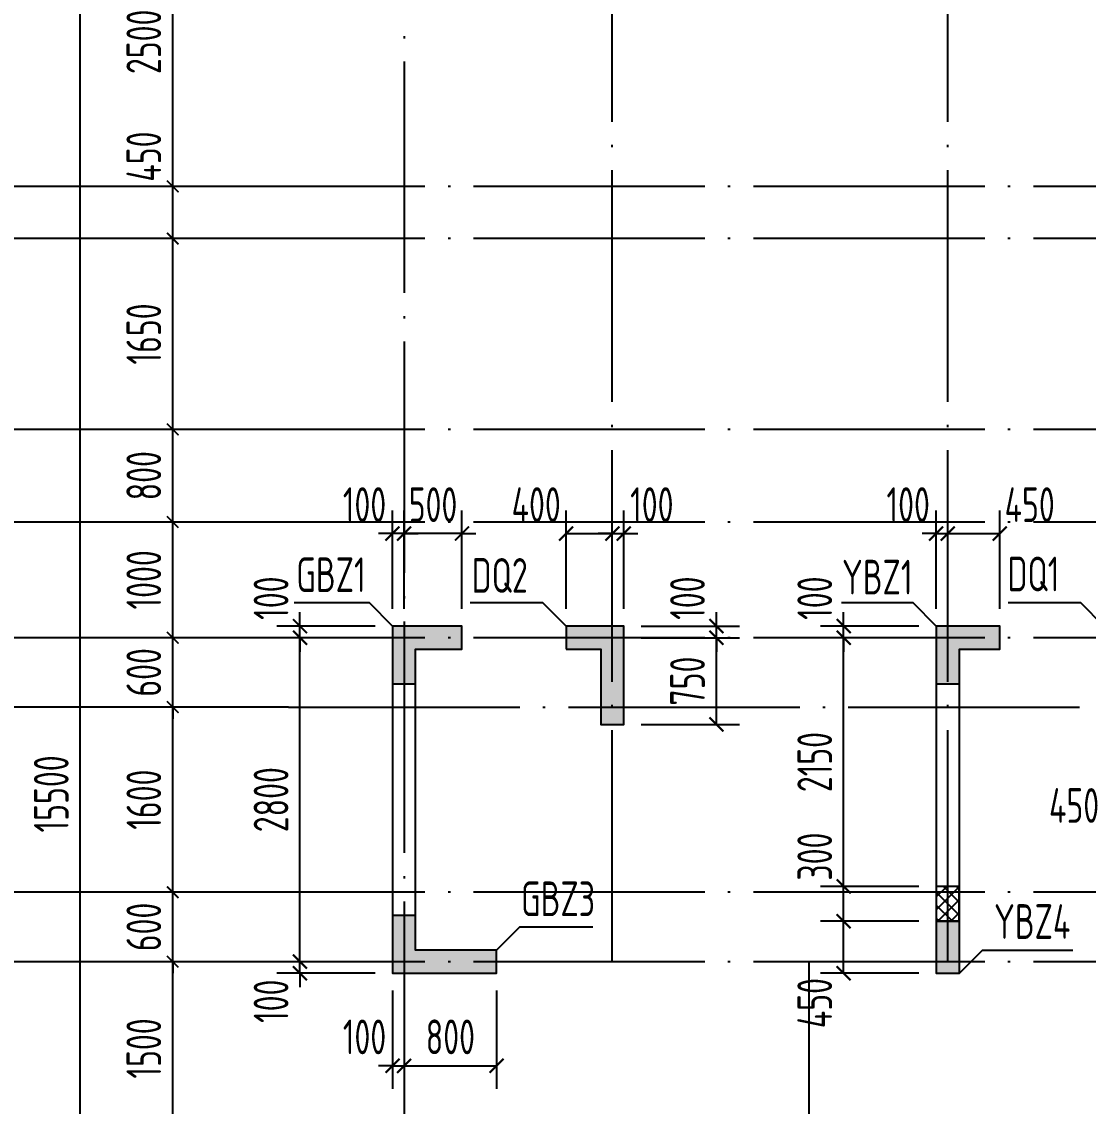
# Model space of a CAD drawing. Extents: x -655480 to 203344, y -294099 to 287156.
# Drawn here: x -307378 to -298157, y 134623 to 143997 of the extents above; entities that cross this region are included whole.
import ezdxf
from ezdxf.enums import TextEntityAlignment as Align

# ---------------------------------------------------------------- set-up
doc = ezdxf.new("R2010")
doc.units = 0
doc.header["$LTSCALE"] = 1000
doc.linetypes.add('DOTE', pattern=[2.42, 2, -0.2, 0.02, -0.2])
doc.layers.get('0').update_dxf_attribs({"linetype": 'CONTINUOUS'})
doc.layers.get('DEFPOINTS').update_dxf_attribs({"linetype": 'CONTINUOUS'})
for name, color, linetype in [('0z-约束构件', 1, 'CONTINUOUS'), ('A-AXIS', 1, 'CONTINUOUS'), ('A-DOTE', 10, 'DOTE'), ('S-Q墙实线', 6, 'CONTINUOUS'), ('S-Q墙标注', 3, 'CONTINUOUS'), ('S-X详图填充', 252, 'CONTINUOUS'), ('S-X详图实线', 4, 'CONTINUOUS'), ('S-Y一般标注', 3, 'CONTINUOUS'), ('S-Z柱编号', 6, 'CONTINUOUS')]:
    doc.layers.add(name, color=color, linetype=linetype)
doc.layers.add('配箍校核', color=34, linetype='CONTINUOUS', plot=False)
doc.styles.add('TSSD_DIMENSION', font='Tssdeng.shx', dxfattribs={"width": 0.7, "bigfont": 'tssdchn.shx'})
doc.styles.add('TSSD_REIN', font='tssdeng.shx', dxfattribs={"width": 0.7, "height": 300, "bigfont": 'tssdchn.shx'})
doc.styles.add('结构文字', font='zstxt.shx', dxfattribs={"width": 0.7, "bigfont": 'zshz.shx'})
doc.dimstyles.new('STRUCK', dxfattribs={"dimtxt": 400, "dimasz": 121, "dimexe": 200, "dimexo": 150, "dimgap": 115, "dimtad": 1, "dimdec": 0, "dimdsep": 46, "dimtxsty": '结构文字', "dimblk": 'ARCHTICK', "dimcen": 400, "dimclrd": 3, "dimclre": 3, "dimclrt": 7, "dimadec": 0, "dimazin": 0, "dimtfac": 1, "dimtdec": 0, "dimtix": 1, "dimtmove": 2, "dimatfit": 3, "dimldrblk": '_DIMX', "dimfxl": 1, "dimtolj": 1, "dimtzin": 0, "dimarcsym": 0})
doc.dimstyles.new('TSSD_100_100', dxfattribs={"dimtxt": 300, "dimasz": 100, "dimexe": 100, "dimexo": 250, "dimgap": 100, "dimtad": 1, "dimdec": 0, "dimzin": 0, "dimdsep": 46, "dimtxsty": 'TSSD_DIMENSION', "dimblk": 'ARCHTICK', "dimcen": 0, "dimdle": 100, "dimclrt": 7, "dimadec": 0, "dimazin": 0, "dimtfac": 1, "dimtdec": 0, "dimtix": 1, "dimtmove": 2, "dimatfit": 3, "dimldrblk": 'ARCHTICK', "dimfxl": 1, "dimtolj": 1, "dimtzin": 0, "dimarcsym": 0})

# ---------------------------------------------------------------- blocks, each defined once
blk = doc.blocks.new('_ArchTick')
at = {"color": 0, "linetype": 'ByBlock', "const_width": 0.15}
blk.add_lwpolyline([(-0.5, -0.5), (0.5, 0.5)], dxfattribs=at)
blk = doc.blocks.new('*D100')
at = {"layer": 'DEFPOINTS', "color": 0, "transparency": 16777216}
for p in [(2600, 10900), (3600, 10900), (3600, 9400)]:
    blk.add_point(p, dxfattribs=at)
at = {"layer": 'S-Y一般标注', "color": 0, "lineweight": -2, "transparency": 16777216}
for p, q in [((2600, 9300), (2600, 11000)), ((3350, 10900), (2500, 10900)), ((3350, 9400), (2500, 9400))]:
    blk.add_line(p, q, dxfattribs=at)
at = {"layer": 'S-Y一般标注', "color": 0, "lineweight": -2, "transparency": 16777216, "xscale": 100, "yscale": 100, "zscale": 100}
for p, rotation in [((2600, 10900), 90), ((2600, 9400), 270)]:
    blk.add_blockref('_ArchTick', p, dxfattribs=dict(at, rotation=rotation))
at = {"layer": 'S-Y一般标注', "color": 7, "transparency": 16777216, "insert": (2350, 10150), "char_height": 300, "attachment_point": 5, "rotation": 90, "style": 'TSSD_DIMENSION'}
blk.add_mtext('\\A1;1500', dxfattribs=at)
blk = doc.blocks.new('*D101')
at = {"layer": 'DEFPOINTS', "color": 0, "transparency": 16777216}
for p in [(2600, 11500), (3600, 11500), (3600, 10900)]:
    blk.add_point(p, dxfattribs=at)
at = {"layer": 'S-Y一般标注', "color": 0, "lineweight": -2, "transparency": 16777216}
for p, q in [((2600, 11500), (2600, 11600)), ((3350, 11500), (2500, 11500)), ((2600, 10900), (2600, 11500)), ((3350, 10900), (2500, 10900)), ((2600, 10900), (2600, 10800))]:
    blk.add_line(p, q, dxfattribs=at)
at = {"layer": 'S-Y一般标注', "color": 0, "lineweight": -2, "transparency": 16777216, "xscale": 100, "yscale": 100, "zscale": 100}
for p, rotation in [((2600, 11500), 270), ((2600, 10900), 90)]:
    blk.add_blockref('_ArchTick', p, dxfattribs=dict(at, rotation=rotation))
at = {"layer": 'S-Y一般标注', "color": 7, "transparency": 16777216, "insert": (2350, 11200), "char_height": 300, "attachment_point": 5, "rotation": 90, "style": 'TSSD_DIMENSION'}
blk.add_mtext('\\A1;600', dxfattribs=at)
blk = doc.blocks.new('*D102')
at = {"layer": 'DEFPOINTS', "color": 0, "transparency": 16777216}
for p in [(2600, 13100.3), (3600, 13100.3), (3600, 11500)]:
    blk.add_point(p, dxfattribs=at)
at = {"layer": 'S-Y一般标注', "color": 0, "lineweight": -2, "transparency": 16777216}
for p, q in [((2600, 11400), (2600, 13200.3)), ((3350, 13100.3), (2500, 13100.3)), ((3350, 11500), (2500, 11500))]:
    blk.add_line(p, q, dxfattribs=at)
at = {"layer": 'S-Y一般标注', "color": 0, "lineweight": -2, "transparency": 16777216, "xscale": 100, "yscale": 100, "zscale": 100}
for p, rotation in [((2600, 13100.3), 90), ((2600, 11500), 270)]:
    blk.add_blockref('_ArchTick', p, dxfattribs=dict(at, rotation=rotation))
at = {"layer": 'S-Y一般标注', "color": 7, "transparency": 16777216, "insert": (2350, 12300.2), "char_height": 300, "attachment_point": 5, "rotation": 90, "style": 'TSSD_DIMENSION'}
blk.add_mtext('\\A1;1600', dxfattribs=at)
blk = doc.blocks.new('*D103')
at = {"layer": 'DEFPOINTS', "color": 0, "transparency": 16777216}
for p in [(2600, 13700), (3600, 13700), (3600, 13100.3)]:
    blk.add_point(p, dxfattribs=at)
at = {"layer": 'S-Y一般标注', "color": 0, "lineweight": -2, "transparency": 16777216}
for p, q in [((2600, 13700), (2600, 13800)), ((3350, 13700), (2500, 13700)), ((2600, 13100.3), (2600, 13700)), ((3350, 13100.3), (2500, 13100.3)), ((2600, 13100.3), (2600, 13000.3))]:
    blk.add_line(p, q, dxfattribs=at)
at = {"layer": 'S-Y一般标注', "color": 0, "lineweight": -2, "transparency": 16777216, "xscale": 100, "yscale": 100, "zscale": 100}
for p, rotation in [((2600, 13700), 270), ((2600, 13100.3), 90)]:
    blk.add_blockref('_ArchTick', p, dxfattribs=dict(at, rotation=rotation))
at = {"layer": 'S-Y一般标注', "color": 7, "transparency": 16777216, "insert": (2350, 13400.2), "char_height": 300, "attachment_point": 5, "rotation": 90, "style": 'TSSD_DIMENSION'}
blk.add_mtext('\\A1;600', dxfattribs=at)
blk = doc.blocks.new('*D104')
at = {"layer": 'DEFPOINTS', "color": 0, "transparency": 16777216}
for p in [(2600, 14700), (3600, 14700), (3600, 13700)]:
    blk.add_point(p, dxfattribs=at)
at = {"layer": 'S-Y一般标注', "color": 0, "lineweight": -2, "transparency": 16777216}
for p, q in [((2600, 13600), (2600, 14800)), ((3350, 14700), (2500, 14700)), ((3350, 13700), (2500, 13700))]:
    blk.add_line(p, q, dxfattribs=at)
at = {"layer": 'S-Y一般标注', "color": 0, "lineweight": -2, "transparency": 16777216, "xscale": 100, "yscale": 100, "zscale": 100}
for p, rotation in [((2600, 14700), 90), ((2600, 13700), 270)]:
    blk.add_blockref('_ArchTick', p, dxfattribs=dict(at, rotation=rotation))
at = {"layer": 'S-Y一般标注', "color": 7, "transparency": 16777216, "insert": (2350, 14200), "char_height": 300, "attachment_point": 5, "rotation": 90, "style": 'TSSD_DIMENSION'}
blk.add_mtext('\\A1;1000', dxfattribs=at)
blk = doc.blocks.new('*D105')
at = {"layer": 'DEFPOINTS', "color": 0, "transparency": 16777216}
for p in [(1800, 20100), (3600, 20100), (3600, 4600)]:
    blk.add_point(p, dxfattribs=at)
at = {"layer": 'S-Y一般标注', "color": 0, "lineweight": -2, "transparency": 16777216}
for p, q in [((1800, 4500), (1800, 20200)), ((3350, 20100), (1700, 20100)), ((3350, 4600), (1700, 4600))]:
    blk.add_line(p, q, dxfattribs=at)
at = {"layer": 'S-Y一般标注', "color": 0, "lineweight": -2, "transparency": 16777216, "xscale": 100, "yscale": 100, "zscale": 100}
for p, rotation in [((1800, 20100), 90), ((1800, 4600), 270)]:
    blk.add_blockref('_ArchTick', p, dxfattribs=dict(at, rotation=rotation))
at = {"layer": 'S-Y一般标注', "color": 7, "transparency": 16777216, "insert": (1550, 12350), "char_height": 300, "attachment_point": 5, "rotation": 90, "style": 'TSSD_DIMENSION'}
blk.add_mtext('\\A1;15500', dxfattribs=at)
blk = doc.blocks.new('*D106')
at = {"layer": 'DEFPOINTS', "color": 0, "transparency": 16777216}
for p in [(2600, 15500), (3600, 15500), (3600, 14700)]:
    blk.add_point(p, dxfattribs=at)
at = {"layer": 'S-Y一般标注', "color": 0, "lineweight": -2, "transparency": 16777216}
for p, q in [((2600, 14600), (2600, 15600)), ((3350, 15500), (2500, 15500)), ((3350, 14700), (2500, 14700))]:
    blk.add_line(p, q, dxfattribs=at)
at = {"layer": 'S-Y一般标注', "color": 0, "lineweight": -2, "transparency": 16777216, "xscale": 100, "yscale": 100, "zscale": 100}
for p, rotation in [((2600, 15500), 90), ((2600, 14700), 270)]:
    blk.add_blockref('_ArchTick', p, dxfattribs=dict(at, rotation=rotation))
at = {"layer": 'S-Y一般标注', "color": 7, "transparency": 16777216, "insert": (2350, 15100), "char_height": 300, "attachment_point": 5, "rotation": 90, "style": 'TSSD_DIMENSION'}
blk.add_mtext('\\A1;800', dxfattribs=at)
blk = doc.blocks.new('*D107')
at = {"layer": 'DEFPOINTS', "color": 0, "transparency": 16777216}
for p in [(2600, 17600), (3600, 17600), (3600, 17150)]:
    blk.add_point(p, dxfattribs=at)
at = {"layer": 'S-Y一般标注', "color": 0, "lineweight": -2, "transparency": 16777216}
for p, q in [((2600, 17050), (2600, 17700)), ((3350, 17600), (2500, 17600)), ((3350, 17150), (2500, 17150))]:
    blk.add_line(p, q, dxfattribs=at)
at = {"layer": 'S-Y一般标注', "color": 0, "lineweight": -2, "transparency": 16777216, "xscale": 100, "yscale": 100, "zscale": 100}
for p, rotation in [((2600, 17600), 90), ((2600, 17150), 270)]:
    blk.add_blockref('_ArchTick', p, dxfattribs=dict(at, rotation=rotation))
at = {"layer": 'S-Y一般标注', "color": 7, "transparency": 16777216, "insert": (2350, 17858.1), "char_height": 300, "attachment_point": 5, "rotation": 90, "style": 'TSSD_DIMENSION'}
blk.add_mtext('\\A1;450', dxfattribs=at)
blk = doc.blocks.new('*D108')
at = {"layer": 'DEFPOINTS', "color": 0, "transparency": 16777216}
for p in [(2600, 20100), (3600, 20100), (3600, 17600)]:
    blk.add_point(p, dxfattribs=at)
at = {"layer": 'S-Y一般标注', "color": 0, "lineweight": -2, "transparency": 16777216}
for p, q in [((2600, 17500), (2600, 20200)), ((3350, 20100), (2500, 20100)), ((3350, 17600), (2500, 17600))]:
    blk.add_line(p, q, dxfattribs=at)
at = {"layer": 'S-Y一般标注', "color": 0, "lineweight": -2, "transparency": 16777216, "xscale": 100, "yscale": 100, "zscale": 100}
for p, rotation in [((2600, 20100), 90), ((2600, 17600), 270)]:
    blk.add_blockref('_ArchTick', p, dxfattribs=dict(at, rotation=rotation))
at = {"layer": 'S-Y一般标注', "color": 7, "transparency": 16777216, "insert": (2350, 18850), "char_height": 300, "attachment_point": 5, "rotation": 90, "style": 'TSSD_DIMENSION'}
blk.add_mtext('\\A1;2500', dxfattribs=at)
blk = doc.blocks.new('*D145')
at = {"layer": 'DEFPOINTS', "color": 0, "transparency": 16777216}
for p in [(2600, 17150), (3600, 17150), (3600, 15500)]:
    blk.add_point(p, dxfattribs=at)
at = {"layer": 'S-Y一般标注', "color": 0, "lineweight": -2, "transparency": 16777216}
for p, q in [((2600, 15400), (2600, 17250)), ((3350, 17150), (2500, 17150)), ((3350, 15500), (2500, 15500))]:
    blk.add_line(p, q, dxfattribs=at)
at = {"layer": 'S-Y一般标注', "color": 0, "lineweight": -2, "transparency": 16777216, "xscale": 100, "yscale": 100, "zscale": 100}
for p, rotation in [((2600, 17150), 90), ((2600, 15500), 270)]:
    blk.add_blockref('_ArchTick', p, dxfattribs=dict(at, rotation=rotation))
at = {"layer": 'S-Y一般标注', "color": 7, "transparency": 16777216, "insert": (2350, 16325), "char_height": 300, "attachment_point": 5, "rotation": 90, "style": 'TSSD_DIMENSION'}
blk.add_mtext('\\A1;1650', dxfattribs=at)
blk = doc.blocks.new('*D1882')
at = {"layer": 'DEFPOINTS', "color": 0, "transparency": 16777216}
for p in [(-304972.5, 135873.3), (-304172.5, 135873.3), (-304172.5, 135773.3)]:
    blk.add_point(p, dxfattribs=at)
at = {"layer": 'S-Q墙标注', "color": 3, "lineweight": -2, "transparency": 16777216}
for p, q in [((-304972.5, 135873.3), (-304972.5, 135994.3)), ((-304322.5, 135873.3), (-305172.5, 135873.3)), ((-304972.5, 135773.3), (-304972.5, 135873.3)), ((-304322.5, 135773.3), (-305172.5, 135773.3)), ((-304972.5, 135773.3), (-304972.5, 135652.3))]:
    blk.add_line(p, q, dxfattribs=at)
at = {"layer": 'S-Q墙标注', "color": 3, "lineweight": -2, "transparency": 16777216, "xscale": 121, "yscale": 121, "zscale": 121}
for p, rotation in [((-304972.5, 135873.3), 270), ((-304972.5, 135773.3), 90)]:
    blk.add_blockref('_ArchTick', p, dxfattribs=dict(at, rotation=rotation))
at = {"layer": 'S-Q墙标注', "color": 7, "transparency": 16777216, "insert": (-305222.5, 135531.4), "char_height": 300, "attachment_point": 5, "rotation": 90, "style": 'TSSD_REIN'}
blk.add_mtext('\\A1;100', dxfattribs=at)
blk = doc.blocks.new('_DIMX')
blk.add_line((-150, 0), (150, 0))
at = {"const_width": 50}
blk.add_lwpolyline([(-70, -70), (70, 70)], dxfattribs=at)
blk = doc.blocks.new('*D1883')
at = {"layer": 'DEFPOINTS', "color": 0, "transparency": 16777216}
for p in [(-304972.5, 138673.3), (-304172.5, 138673.3), (-304172.5, 135873.3)]:
    blk.add_point(p, dxfattribs=at)
at = {"layer": 'S-Q墙标注', "color": 3, "lineweight": -2, "transparency": 16777216}
for p, q in [((-304322.5, 138673.3), (-305172.5, 138673.3)), ((-304972.5, 135873.3), (-304972.5, 138673.3)), ((-304322.5, 135873.3), (-305172.5, 135873.3))]:
    blk.add_line(p, q, dxfattribs=at)
at = {"layer": 'S-Q墙标注', "color": 3, "lineweight": -2, "transparency": 16777216, "xscale": 121, "yscale": 121, "zscale": 121}
for p, rotation in [((-304972.5, 138673.3), 90), ((-304972.5, 135873.3), 270)]:
    blk.add_blockref('_ArchTick', p, dxfattribs=dict(at, rotation=rotation))
at = {"layer": 'S-Q墙标注', "color": 7, "transparency": 16777216, "insert": (-305222.5, 137273.3), "char_height": 300, "attachment_point": 5, "rotation": 90, "style": 'TSSD_REIN'}
blk.add_mtext('\\A1;2800', dxfattribs=at)
blk = doc.blocks.new('*D1884')
at = {"layer": 'DEFPOINTS', "color": 0, "transparency": 16777216}
for p in [(-304972.5, 138773.3), (-304172.5, 138773.3), (-304172.5, 138673.3)]:
    blk.add_point(p, dxfattribs=at)
at = {"layer": 'S-Q墙标注', "color": 3, "lineweight": -2, "transparency": 16777216}
for p, q in [((-304972.5, 138773.3), (-304972.5, 138894.3)), ((-304322.5, 138773.3), (-305172.5, 138773.3)), ((-304972.5, 138673.3), (-304972.5, 138773.3)), ((-304322.5, 138673.3), (-305172.5, 138673.3)), ((-304972.5, 138673.3), (-304972.5, 138552.3))]:
    blk.add_line(p, q, dxfattribs=at)
at = {"layer": 'S-Q墙标注', "color": 3, "lineweight": -2, "transparency": 16777216, "xscale": 121, "yscale": 121, "zscale": 121}
for p, rotation in [((-304972.5, 138773.3), 270), ((-304972.5, 138673.3), 90)]:
    blk.add_blockref('_ArchTick', p, dxfattribs=dict(at, rotation=rotation))
at = {"layer": 'S-Q墙标注', "color": 7, "transparency": 16777216, "insert": (-305222.5, 139015.2), "char_height": 300, "attachment_point": 5, "rotation": 90, "style": 'TSSD_REIN'}
blk.add_mtext('\\A1;100', dxfattribs=at)
blk = doc.blocks.new('*D1885')
at = {"layer": 'DEFPOINTS', "color": 0, "transparency": 16777216}
for p in [(-304172.5, 135773.3), (-304072.5, 135773.3), (-304072.5, 134973.3)]:
    blk.add_point(p, dxfattribs=at)
at = {"layer": 'S-Q墙标注', "color": 3, "lineweight": -2, "transparency": 16777216}
for p, q in [((-304172.5, 135623.3), (-304172.5, 134773.3)), ((-304072.5, 135623.3), (-304072.5, 134773.3)), ((-304172.5, 134973.3), (-304293.5, 134973.3)), ((-304172.5, 134973.3), (-304072.5, 134973.3)), ((-304072.5, 134973.3), (-303951.5, 134973.3))]:
    blk.add_line(p, q, dxfattribs=at)
at = {"layer": 'S-Q墙标注', "color": 3, "lineweight": -2, "transparency": 16777216, "xscale": 121, "yscale": 121, "zscale": 121}
blk.add_blockref('_ArchTick', (-304172.5, 134973.3), dxfattribs=at)
at = {"layer": 'S-Q墙标注', "color": 3, "lineweight": -2, "transparency": 16777216, "xscale": 121, "yscale": 121, "zscale": 121, "rotation": 180}
blk.add_blockref('_ArchTick', (-304072.5, 134973.3), dxfattribs=at)
at = {"layer": 'S-Q墙标注', "color": 7, "transparency": 16777216, "insert": (-304414.4, 135223.3), "char_height": 300, "attachment_point": 5, "style": 'TSSD_REIN'}
blk.add_mtext('\\A1;100', dxfattribs=at)
blk = doc.blocks.new('*D1886')
at = {"layer": 'DEFPOINTS', "color": 0, "transparency": 16777216}
for p in [(-304072.5, 135773.3), (-303272.5, 135773.3), (-303272.5, 134973.3)]:
    blk.add_point(p, dxfattribs=at)
at = {"layer": 'S-Q墙标注', "color": 3, "lineweight": -2, "transparency": 16777216}
for p, q in [((-304072.5, 135623.3), (-304072.5, 134773.3)), ((-303272.5, 135623.3), (-303272.5, 134773.3)), ((-304072.5, 134973.3), (-303272.5, 134973.3))]:
    blk.add_line(p, q, dxfattribs=at)
at = {"layer": 'S-Q墙标注', "color": 3, "lineweight": -2, "transparency": 16777216, "xscale": 121, "yscale": 121, "zscale": 121, "rotation": 180}
blk.add_blockref('_ArchTick', (-304072.5, 134973.3), dxfattribs=at)
at = {"layer": 'S-Q墙标注', "color": 3, "lineweight": -2, "transparency": 16777216, "xscale": 121, "yscale": 121, "zscale": 121}
blk.add_blockref('_ArchTick', (-303272.5, 134973.3), dxfattribs=at)
at = {"layer": 'S-Q墙标注', "color": 7, "transparency": 16777216, "insert": (-303672.5, 135223.3), "char_height": 300, "attachment_point": 5, "style": 'TSSD_REIN'}
blk.add_mtext('\\A1;800', dxfattribs=at)
blk = doc.blocks.new('*D1889')
at = {"layer": 'DEFPOINTS', "color": 0, "transparency": 16777216}
for p in [(-304072.5, 139573.3), (-304072.5, 138773.3), (-303572.5, 138773.3)]:
    blk.add_point(p, dxfattribs=at)
at = {"layer": 'S-Q墙标注', "color": 3, "lineweight": -2, "transparency": 16777216}
for p, q in [((-304072.5, 138923.3), (-304072.5, 139773.3)), ((-303572.5, 138923.3), (-303572.5, 139773.3)), ((-304072.5, 139573.3), (-304193.5, 139573.3)), ((-303572.5, 139573.3), (-304072.5, 139573.3)), ((-303572.5, 139573.3), (-303451.5, 139573.3))]:
    blk.add_line(p, q, dxfattribs=at)
at = {"layer": 'S-Q墙标注', "color": 3, "lineweight": -2, "transparency": 16777216, "xscale": 121, "yscale": 121, "zscale": 121}
blk.add_blockref('_ArchTick', (-304072.5, 139573.3), dxfattribs=at)
at = {"layer": 'S-Q墙标注', "color": 3, "lineweight": -2, "transparency": 16777216, "xscale": 121, "yscale": 121, "zscale": 121, "rotation": 180}
blk.add_blockref('_ArchTick', (-303572.5, 139573.3), dxfattribs=at)
at = {"layer": 'S-Q墙标注', "color": 7, "transparency": 16777216, "insert": (-303822.5, 139823.3), "char_height": 300, "attachment_point": 5, "style": 'TSSD_REIN'}
blk.add_mtext('\\A1;500', dxfattribs=at)
blk = doc.blocks.new('*D1890')
at = {"layer": 'DEFPOINTS', "color": 0, "transparency": 16777216}
for p in [(-304172.5, 139573.3), (-304172.5, 138773.3), (-304072.5, 138773.3)]:
    blk.add_point(p, dxfattribs=at)
at = {"layer": 'S-Q墙标注', "color": 3, "lineweight": -2, "transparency": 16777216}
for p, q in [((-304172.5, 138923.3), (-304172.5, 139773.3)), ((-304072.5, 138923.3), (-304072.5, 139773.3)), ((-304172.5, 139573.3), (-304293.5, 139573.3)), ((-304072.5, 139573.3), (-304172.5, 139573.3)), ((-304072.5, 139573.3), (-303951.5, 139573.3))]:
    blk.add_line(p, q, dxfattribs=at)
at = {"layer": 'S-Q墙标注', "color": 3, "lineweight": -2, "transparency": 16777216, "xscale": 121, "yscale": 121, "zscale": 121}
blk.add_blockref('_ArchTick', (-304172.5, 139573.3), dxfattribs=at)
at = {"layer": 'S-Q墙标注', "color": 3, "lineweight": -2, "transparency": 16777216, "xscale": 121, "yscale": 121, "zscale": 121, "rotation": 180}
blk.add_blockref('_ArchTick', (-304072.5, 139573.3), dxfattribs=at)
at = {"layer": 'S-Q墙标注', "color": 7, "transparency": 16777216, "insert": (-304414.4, 139823.3), "char_height": 300, "attachment_point": 5, "style": 'TSSD_REIN'}
blk.add_mtext('\\A1;100', dxfattribs=at)
blk = doc.blocks.new('*D1901')
at = {"layer": 'DEFPOINTS', "color": 0, "transparency": 16777216}
for p in [(-302172.5, 138673.3), (-301372.5, 138673.3), (-302172.5, 137923.3)]:
    blk.add_point(p, dxfattribs=at)
at = {"layer": 'S-Q墙标注', "color": 3, "lineweight": -2, "transparency": 16777216}
for p, q in [((-302022.5, 138673.3), (-301172.5, 138673.3)), ((-301372.5, 137923.3), (-301372.5, 138673.3)), ((-302022.5, 137923.3), (-301172.5, 137923.3))]:
    blk.add_line(p, q, dxfattribs=at)
at = {"layer": 'S-Q墙标注', "color": 3, "lineweight": -2, "transparency": 16777216, "xscale": 121, "yscale": 121, "zscale": 121}
for p, rotation in [((-301372.5, 138673.3), 90), ((-301372.5, 137923.3), 270)]:
    blk.add_blockref('_ArchTick', p, dxfattribs=dict(at, rotation=rotation))
at = {"layer": 'S-Q墙标注', "color": 7, "transparency": 16777216, "insert": (-301622.5, 138298.3), "char_height": 300, "attachment_point": 5, "rotation": 90, "style": 'TSSD_REIN'}
blk.add_mtext('\\A1;750', dxfattribs=at)
blk = doc.blocks.new('*D1902')
at = {"layer": 'DEFPOINTS', "color": 0, "transparency": 16777216}
for p in [(-302172.5, 138773.3), (-301372.5, 138773.3), (-302172.5, 138673.3)]:
    blk.add_point(p, dxfattribs=at)
at = {"layer": 'S-Q墙标注', "color": 3, "lineweight": -2, "transparency": 16777216}
for p, q in [((-301372.5, 138773.3), (-301372.5, 138894.3)), ((-302022.5, 138773.3), (-301172.5, 138773.3)), ((-301372.5, 138673.3), (-301372.5, 138773.3)), ((-302022.5, 138673.3), (-301172.5, 138673.3)), ((-301372.5, 138673.3), (-301372.5, 138552.3))]:
    blk.add_line(p, q, dxfattribs=at)
at = {"layer": 'S-Q墙标注', "color": 3, "lineweight": -2, "transparency": 16777216, "xscale": 121, "yscale": 121, "zscale": 121}
for p, rotation in [((-301372.5, 138773.3), 270), ((-301372.5, 138673.3), 90)]:
    blk.add_blockref('_ArchTick', p, dxfattribs=dict(at, rotation=rotation))
at = {"layer": 'S-Q墙标注', "color": 7, "transparency": 16777216, "insert": (-301622.5, 139015.2), "char_height": 300, "attachment_point": 5, "rotation": 90, "style": 'TSSD_REIN'}
blk.add_mtext('\\A1;100', dxfattribs=at)
blk = doc.blocks.new('*D1903')
at = {"layer": 'DEFPOINTS', "color": 0, "transparency": 16777216}
for p in [(-302272.5, 139573.3), (-302672.4, 138773.3), (-302272.5, 138773.3)]:
    blk.add_point(p, dxfattribs=at)
at = {"layer": 'S-Q墙标注', "color": 3, "lineweight": -2, "transparency": 16777216}
for p, q in [((-302672.4, 138923.3), (-302672.4, 139773.3)), ((-302272.5, 138923.3), (-302272.5, 139773.3)), ((-302672.4, 139573.3), (-302272.5, 139573.3))]:
    blk.add_line(p, q, dxfattribs=at)
at = {"layer": 'S-Q墙标注', "color": 3, "lineweight": -2, "transparency": 16777216, "xscale": 121, "yscale": 121, "zscale": 121, "rotation": 180}
blk.add_blockref('_ArchTick', (-302672.4, 139573.3), dxfattribs=at)
at = {"layer": 'S-Q墙标注', "color": 3, "lineweight": -2, "transparency": 16777216, "xscale": 121, "yscale": 121, "zscale": 121}
blk.add_blockref('_ArchTick', (-302272.5, 139573.3), dxfattribs=at)
at = {"layer": 'S-Q墙标注', "color": 7, "transparency": 16777216, "insert": (-302930.5, 139823.3), "char_height": 300, "attachment_point": 5, "style": 'TSSD_REIN'}
blk.add_mtext('\\A1;400', dxfattribs=at)
blk = doc.blocks.new('*D1904')
at = {"layer": 'DEFPOINTS', "color": 0, "transparency": 16777216}
for p in [(-302172.5, 139573.3), (-302272.5, 138773.3), (-302172.5, 138773.3)]:
    blk.add_point(p, dxfattribs=at)
at = {"layer": 'S-Q墙标注', "color": 3, "lineweight": -2, "transparency": 16777216}
for p, q in [((-302272.5, 138923.3), (-302272.5, 139773.3)), ((-302172.5, 138923.3), (-302172.5, 139773.3)), ((-302272.5, 139573.3), (-302393.5, 139573.3)), ((-302272.5, 139573.3), (-302172.5, 139573.3)), ((-302172.5, 139573.3), (-302051.5, 139573.3))]:
    blk.add_line(p, q, dxfattribs=at)
at = {"layer": 'S-Q墙标注', "color": 3, "lineweight": -2, "transparency": 16777216, "xscale": 121, "yscale": 121, "zscale": 121}
blk.add_blockref('_ArchTick', (-302272.5, 139573.3), dxfattribs=at)
at = {"layer": 'S-Q墙标注', "color": 3, "lineweight": -2, "transparency": 16777216, "xscale": 121, "yscale": 121, "zscale": 121, "rotation": 180}
blk.add_blockref('_ArchTick', (-302172.5, 139573.3), dxfattribs=at)
at = {"layer": 'S-Q墙标注', "color": 7, "transparency": 16777216, "insert": (-301930.6, 139823.3), "char_height": 300, "attachment_point": 5, "style": 'TSSD_REIN'}
blk.add_mtext('\\A1;100', dxfattribs=at)
blk = doc.blocks.new('*D1905')
at = {"layer": 'DEFPOINTS', "color": 0, "transparency": 16777216}
for p in [(-300272.5, 136223.3), (-299472.5, 136223.3), (-299472.5, 135773.3)]:
    blk.add_point(p, dxfattribs=at)
at = {"layer": 'S-Q墙标注', "color": 3, "lineweight": -2, "transparency": 16777216}
for p, q in [((-299622.5, 136223.3), (-300472.5, 136223.3)), ((-300272.5, 135773.3), (-300272.5, 136223.3)), ((-299622.5, 135773.3), (-300472.5, 135773.3))]:
    blk.add_line(p, q, dxfattribs=at)
at = {"layer": 'S-Q墙标注', "color": 3, "lineweight": -2, "transparency": 16777216, "xscale": 121, "yscale": 121, "zscale": 121}
for p, rotation in [((-300272.5, 136223.3), 90), ((-300272.5, 135773.3), 270)]:
    blk.add_blockref('_ArchTick', p, dxfattribs=dict(at, rotation=rotation))
at = {"layer": 'S-Q墙标注', "color": 7, "transparency": 16777216, "insert": (-300522.5, 135515.2), "char_height": 300, "attachment_point": 5, "rotation": 90, "style": 'TSSD_REIN'}
blk.add_mtext('\\A1;450', dxfattribs=at)
blk = doc.blocks.new('*D1906')
at = {"layer": 'DEFPOINTS', "color": 0, "transparency": 16777216}
for p in [(-300272.5, 138773.3), (-299472.5, 138773.3), (-299472.5, 138673.3)]:
    blk.add_point(p, dxfattribs=at)
at = {"layer": 'S-Q墙标注', "color": 3, "lineweight": -2, "transparency": 16777216}
for p, q in [((-300272.5, 138773.3), (-300272.5, 138894.3)), ((-299622.5, 138773.3), (-300472.5, 138773.3)), ((-300272.5, 138673.3), (-300272.5, 138773.3)), ((-299622.5, 138673.3), (-300472.5, 138673.3)), ((-300272.5, 138673.3), (-300272.5, 138552.3))]:
    blk.add_line(p, q, dxfattribs=at)
at = {"layer": 'S-Q墙标注', "color": 3, "lineweight": -2, "transparency": 16777216, "xscale": 121, "yscale": 121, "zscale": 121}
for p, rotation in [((-300272.5, 138773.3), 270), ((-300272.5, 138673.3), 90)]:
    blk.add_blockref('_ArchTick', p, dxfattribs=dict(at, rotation=rotation))
at = {"layer": 'S-Q墙标注', "color": 7, "transparency": 16777216, "insert": (-300522.5, 139015.2), "char_height": 300, "attachment_point": 5, "rotation": 90, "style": 'TSSD_REIN'}
blk.add_mtext('\\A1;100', dxfattribs=at)
blk = doc.blocks.new('*D1907')
at = {"layer": 'DEFPOINTS', "color": 0, "transparency": 16777216}
for p in [(-299372.5, 139573.3), (-299472.5, 138773.3), (-299372.5, 138773.3)]:
    blk.add_point(p, dxfattribs=at)
at = {"layer": 'S-Q墙标注', "color": 3, "lineweight": -2, "transparency": 16777216}
for p, q in [((-299472.5, 138923.3), (-299472.5, 139773.3)), ((-299372.5, 138923.3), (-299372.5, 139773.3)), ((-299472.5, 139573.3), (-299593.5, 139573.3)), ((-299472.5, 139573.3), (-299372.5, 139573.3)), ((-299372.5, 139573.3), (-299251.5, 139573.3))]:
    blk.add_line(p, q, dxfattribs=at)
at = {"layer": 'S-Q墙标注', "color": 3, "lineweight": -2, "transparency": 16777216, "xscale": 121, "yscale": 121, "zscale": 121}
blk.add_blockref('_ArchTick', (-299472.5, 139573.3), dxfattribs=at)
at = {"layer": 'S-Q墙标注', "color": 3, "lineweight": -2, "transparency": 16777216, "xscale": 121, "yscale": 121, "zscale": 121, "rotation": 180}
blk.add_blockref('_ArchTick', (-299372.5, 139573.3), dxfattribs=at)
at = {"layer": 'S-Q墙标注', "color": 7, "transparency": 16777216, "insert": (-299714.4, 139823.3), "char_height": 300, "attachment_point": 5, "style": 'TSSD_REIN'}
blk.add_mtext('\\A1;100', dxfattribs=at)
blk = doc.blocks.new('*D1908')
at = {"layer": 'DEFPOINTS', "color": 0, "transparency": 16777216}
for p in [(-298922.5, 139573.3), (-299372.5, 138773.3), (-298922.5, 138773.3)]:
    blk.add_point(p, dxfattribs=at)
at = {"layer": 'S-Q墙标注', "color": 3, "lineweight": -2, "transparency": 16777216}
for p, q in [((-299372.5, 138923.3), (-299372.5, 139773.3)), ((-298922.5, 138923.3), (-298922.5, 139773.3)), ((-299372.5, 139573.3), (-298922.5, 139573.3))]:
    blk.add_line(p, q, dxfattribs=at)
at = {"layer": 'S-Q墙标注', "color": 3, "lineweight": -2, "transparency": 16777216, "xscale": 121, "yscale": 121, "zscale": 121, "rotation": 180}
blk.add_blockref('_ArchTick', (-299372.5, 139573.3), dxfattribs=at)
at = {"layer": 'S-Q墙标注', "color": 3, "lineweight": -2, "transparency": 16777216, "xscale": 121, "yscale": 121, "zscale": 121}
blk.add_blockref('_ArchTick', (-298922.5, 139573.3), dxfattribs=at)
at = {"layer": 'S-Q墙标注', "color": 7, "transparency": 16777216, "insert": (-298664.4, 139823.3), "char_height": 300, "attachment_point": 5, "style": 'TSSD_REIN'}
blk.add_mtext('\\A1;450', dxfattribs=at)
blk = doc.blocks.new('*D1911')
at = {"layer": 'DEFPOINTS', "color": 0, "transparency": 16777216}
for p in [(-298022.4, 137773.3), (-297572.5, 137773.3), (-297572.5, 136973.3)]:
    blk.add_point(p, dxfattribs=at)
at = {"layer": 'S-Q墙标注', "color": 3, "lineweight": -2, "transparency": 16777216}
for p, q in [((-298022.4, 137623.3), (-298022.4, 136773.3)), ((-297572.5, 137623.3), (-297572.5, 136773.3)), ((-298022.4, 136973.3), (-297572.5, 136973.3))]:
    blk.add_line(p, q, dxfattribs=at)
at = {"layer": 'S-Q墙标注', "color": 3, "lineweight": -2, "transparency": 16777216, "xscale": 121, "yscale": 121, "zscale": 121, "rotation": 180}
blk.add_blockref('_ArchTick', (-298022.4, 136973.3), dxfattribs=at)
at = {"layer": 'S-Q墙标注', "color": 3, "lineweight": -2, "transparency": 16777216, "xscale": 121, "yscale": 121, "zscale": 121}
blk.add_blockref('_ArchTick', (-297572.5, 136973.3), dxfattribs=at)
at = {"layer": 'S-Q墙标注', "color": 7, "transparency": 16777216, "insert": (-298280.5, 137223.3), "char_height": 300, "attachment_point": 5, "style": 'TSSD_REIN'}
blk.add_mtext('\\A1;450', dxfattribs=at)
blk = doc.blocks.new('20210730.00595579')
at = {"layer": '0z-约束构件'}
h = blk.add_hatch(dxfattribs=at)
h.set_pattern_fill('ANSI37', color=256, scale=25, style=0)
h.set_pattern_definition([(45, (86194.76, -600656.97), (-56.126601, 56.126601), []), (135, (86194.76, -600656.97), (-56.126601, -56.126601), [])])
h.paths.add_polyline_path([(-29935.3, -181459.2), (-29935.3, -181159.2), (-29735.3, -181159.2), (-29735.3, -181459.2)])
blk.add_lwpolyline([(-29935.3, -181459.2), (-29735.3, -181459.2), (-29735.3, -181159.2), (-29935.3, -181159.2)], close=True, dxfattribs=at)
blk = doc.blocks.new('*D2032')
at = {"layer": 'DEFPOINTS', "color": 0, "transparency": 16777216}
for p in [(-300272.5, 136523.3), (-299472.5, 136523.3), (-299472.5, 136223.3)]:
    blk.add_point(p, dxfattribs=at)
at = {"layer": 'S-Q墙标注', "color": 3, "lineweight": -2, "transparency": 16777216}
for p, q in [((-299622.5, 136523.3), (-300472.5, 136523.3)), ((-300272.5, 136223.3), (-300272.5, 136523.3)), ((-299622.5, 136223.3), (-300472.5, 136223.3))]:
    blk.add_line(p, q, dxfattribs=at)
at = {"layer": 'S-Q墙标注', "color": 3, "lineweight": -2, "transparency": 16777216, "xscale": 121, "yscale": 121, "zscale": 121}
for p, rotation in [((-300272.5, 136523.3), 90), ((-300272.5, 136223.3), 270)]:
    blk.add_blockref('_ArchTick', p, dxfattribs=dict(at, rotation=rotation))
at = {"layer": 'S-Q墙标注', "color": 7, "transparency": 16777216, "insert": (-300522.5, 136781.4), "char_height": 300, "attachment_point": 5, "rotation": 90, "style": 'TSSD_REIN'}
blk.add_mtext('\\A1;300', dxfattribs=at)
blk = doc.blocks.new('*D2033')
at = {"layer": 'DEFPOINTS', "color": 0, "transparency": 16777216}
for p in [(-300272.5, 138673.3), (-299472.5, 138673.3), (-299472.5, 136523.3)]:
    blk.add_point(p, dxfattribs=at)
at = {"layer": 'S-Q墙标注', "color": 3, "lineweight": -2, "transparency": 16777216}
for p, q in [((-299622.5, 138673.3), (-300472.5, 138673.3)), ((-300272.5, 136523.3), (-300272.5, 138673.3)), ((-299622.5, 136523.3), (-300472.5, 136523.3))]:
    blk.add_line(p, q, dxfattribs=at)
at = {"layer": 'S-Q墙标注', "color": 3, "lineweight": -2, "transparency": 16777216, "xscale": 121, "yscale": 121, "zscale": 121}
for p, rotation in [((-300272.5, 138673.3), 90), ((-300272.5, 136523.3), 270)]:
    blk.add_blockref('_ArchTick', p, dxfattribs=dict(at, rotation=rotation))
at = {"layer": 'S-Q墙标注', "color": 7, "transparency": 16777216, "insert": (-300522.5, 137598.3), "char_height": 300, "attachment_point": 5, "rotation": 90, "style": 'TSSD_REIN'}
blk.add_mtext('\\A1;2150', dxfattribs=at)
blk = doc.blocks.new('20210726.16350016')
at = {"layer": 'A-AXIS'}
for p, q in [((3600, 17600), (800, 17600)), ((3600, 17150), (800, 17150)), ((3600, 15500), (800, 15500)), ((3600, 14700), (800, 14700)), ((3600, 13700), (800, 13700)), ((3600, 13100.3), (800, 13100.3)), ((3600, 11500), (800, 11500)), ((3600, 10900), (800, 10900))]:
    blk.add_line(p, q, dxfattribs=at)
at = {"layer": 'A-DOTE'}
for p, q in [((4600, 21100), (4600, 3600)), ((6400, 10900), (6400, 21100)), ((9300, 10900), (9300, 21100)), ((55600, 17600), (3600, 17600)), ((55600, 17150), (3600, 17150)), ((55600, 15500), (3600, 15500)), ((55600, 14700), (3600, 14700)), ((55600, 13700), (3600, 13700)), ((3600, 13100.3), (55600, 13100.3)), ((55600, 11500), (3600, 11500)), ((55600, 10900), (3600, 10900)), ((8100, 10900), (8100, 3600))]:
    blk.add_line(p, q, dxfattribs=at)
at = {"layer": 'S-Y一般标注'}
for base, p1, p2, picture, middle in [((1800, 20100), (3600, 4600), (3600, 20100), '*D105', (1550, 12350)), ((2600, 20100), (3600, 17600), (3600, 20100), '*D108', (2350, 18850)), ((2600, 17150), (3600, 15500), (3600, 17150), '*D145', (2350, 16325)), ((2600, 15500), (3600, 14700), (3600, 15500), '*D106', (2350, 15100)), ((2600, 14700), (3600, 13700), (3600, 14700), '*D104', (2350, 14200)), ((2600, 13700), (3600, 13100.3), (3600, 13700), '*D103', (2350, 13400.2)), ((2600, 13100.3), (3600, 11500), (3600, 13100.3), '*D102', (2350, 12300.2)), ((2600, 11500), (3600, 10900), (3600, 11500), '*D101', (2350, 11200)), ((2600, 10900), (3600, 9400), (3600, 10900), '*D100', (2350, 10150))]:
    dim = blk.add_linear_dim(base=base, p1=p1, p2=p2, angle=90, dimstyle='TSSD_100_100', dxfattribs=at)
    dim.commit()
    dim.dimension.update_dxf_attribs({"geometry": picture, "text_midpoint": middle})
dim = blk.add_linear_dim(base=(2600, 17600), p1=(3600, 17150), p2=(3600, 17600), angle=90, dimstyle='TSSD_100_100', dxfattribs=at)
dim.commit()
dim.dimension.update_dxf_attribs({"geometry": '*D107', "text_midpoint": (2350, 17858.1), "dimtype": 160})

msp = doc.modelspace()

# ---------------------------------------------------------------- hatches: boundary and pattern name
at = {"layer": 'S-X详图填充'}
h = msp.add_hatch(color=256, dxfattribs=at)
h.dxf.hatch_style = 1
h.paths.add_polyline_path([(-304172.49, 138273.27), (-303972.49, 138273.27), (-303972.49, 138573.27), (-303572.49, 138573.27), (-303572.49, 138773.27), (-304172.49, 138773.27)])
h = msp.add_hatch(color=256, dxfattribs=at)
h.dxf.hatch_style = 1
h.paths.add_polyline_path([(-302672.4, 138573.27), (-302372.48, 138573.27), (-302372.48, 137923.3), (-302172.48, 137923.3), (-302172.48, 138773.27), (-302672.4, 138773.27)])
h = msp.add_hatch(color=256, dxfattribs=at)
h.dxf.hatch_style = 1
h.paths.add_polyline_path([(-299472.48, 138273.27), (-299272.48, 138273.27), (-299272.48, 138573.27), (-298922.48, 138573.27), (-298922.48, 138773.27), (-299472.48, 138773.27)])
h = msp.add_hatch(color=256, dxfattribs=at)
h.dxf.hatch_style = 1
h.paths.add_polyline_path([(-303972.49, 136273.28), (-304172.49, 136273.28), (-304172.49, 135773.28), (-303272.49, 135773.28), (-303272.49, 135973.28), (-303972.49, 135973.28)])
h = msp.add_hatch(color=256, dxfattribs=at)
h.dxf.hatch_style = 1
h.paths.add_polyline_path([(-299272.48, 136223.28), (-299472.48, 136223.28), (-299472.48, 135773.28), (-299272.48, 135773.28)])

# ---------------------------------------------------------------- linework, layer by layer
at = {"layer": 'S-Q墙实线'}
for points in [[(-303972.49, 138573.27), (-303572.49, 138573.27), (-303572.49, 138773.27), (-304172.49, 138773.27), (-304172.49, 135773.28), (-303272.49, 135773.28), (-303272.49, 135973.28), (-303972.49, 135973.28)], [(-302672.4, 138573.27), (-302372.48, 138573.27), (-302372.48, 137923.3), (-302172.48, 137923.3), (-302172.48, 138773.27), (-302672.4, 138773.27)], [(-299272.48, 138573.27), (-298922.48, 138573.27), (-298922.48, 138773.27), (-299472.48, 138773.27), (-299472.48, 135773.28), (-299272.48, 135773.28)]]:
    msp.add_lwpolyline(points, close=True, dxfattribs=at)
at = {"layer": 'S-X详图实线'}
for points in [[(-304172.49, 138273.27), (-303972.49, 138273.27), (-303972.49, 138573.27), (-303572.49, 138573.27), (-303572.49, 138773.27), (-304172.49, 138773.27), (-304172.49, 138273.27)], [(-302672.4, 138573.27), (-302372.48, 138573.27), (-302372.48, 137923.3), (-302172.48, 137923.3), (-302172.48, 138773.27), (-302672.4, 138773.27), (-302672.4, 138573.27)], [(-299472.48, 138273.27), (-299272.48, 138273.27), (-299272.48, 138573.27), (-298922.48, 138573.27), (-298922.48, 138773.27), (-299472.48, 138773.27), (-299472.48, 138273.27)], [(-303972.49, 136273.28), (-304172.49, 136273.28), (-304172.49, 135773.28), (-303272.49, 135773.28), (-303272.49, 135973.28), (-303972.49, 135973.28), (-303972.49, 136273.28)], [(-299272.48, 136223.28), (-299472.48, 136223.28), (-299472.48, 135773.28), (-299272.48, 135773.28), (-299272.48, 136223.28)]]:
    msp.add_lwpolyline(points, close=True, dxfattribs=at)
at = {"layer": 'S-Z柱编号', "color": 7}
for points in [[(-304172.49, 138773.27), (-304372.49, 138973.27), (-305024.07, 138973.27)], [(-302672.4, 138773.27), (-302872.4, 138973.27), (-303499.87, 138973.27)], [(-299472.48, 138773.27), (-299672.48, 138973.27), (-300292.56, 138973.27)], [(-298022.4, 138773.27), (-298222.4, 138973.27), (-298850.82, 138973.27)], [(-303272.49, 135973.28), (-303072.49, 136173.28), (-302439.41, 136173.28)], [(-299272.48, 135773.28), (-299072.48, 135973.28), (-298292.57, 135973.28)]]:
    msp.add_lwpolyline(points, dxfattribs=at)

# ---------------------------------------------------------------- block references
at = {"layer": 'A-DOTE'}
msp.add_blockref('20210726.16350016', (-308672.49, 124973.23), dxfattribs=at)
at = {"layer": '配箍校核'}
msp.add_blockref('20210730.00595579', (-269537.2, 317682.46), dxfattribs=at)

# ---------------------------------------------------------------- texts
at = {"layer": 'S-Z柱编号', "color": 7, "style": 'TSSD_REIN', "width": 0.7}
for s, p in [('GBZ1', (-305004.26, 138977.75)), ('DQ2', (-303488.11, 138971.55)), ('YBZ1', (-300287.16, 138956.97)), ('DQ1', (-298855.66, 138984.07)), ('GBZ3', (-303061.6, 136176.78)), ('YBZ4', (-298972.48, 135980.45))]:
    msp.add_text(s, height=300, dxfattribs=at).set_placement(p, align=Align.BOTTOM_LEFT)

# ---------------------------------------------------------------- dimensions: what is measured, and where the dimension line sits
at = {"layer": 'S-Q墙标注'}
for base, p1, p2, angle, override, picture, middle in [((-304172.5, 139573.27), (-304072.49, 138773.27), (-304172.5, 138773.27), 180, {"dimtxt": 300, "dimgap": 100, "dimtxsty": 'TSSD_REIN'}, '*D1890', (-304414.42, 139823.27)), ((-304972.49, 138773.27), (-304172.49, 138673.27), (-304172.49, 138773.27), 90, {"dimtxt": 300, "dimgap": 100, "dimtxsty": 'TSSD_REIN'}, '*D1884', (-305222.49, 139015.2)), ((-301372.48, 138773.27), (-302172.48, 138673.27), (-302172.48, 138773.27), 90, {"dimtxt": 300, "dimgap": 100, "dimtxsty": 'TSSD_REIN'}, '*D1902', (-301622.48, 139015.2)), ((-300272.48, 138773.27), (-299472.48, 138673.27), (-299472.48, 138773.27), 90, {"dimtxt": 300, "dimgap": 100, "dimtxsty": 'TSSD_REIN'}, '*D1906', (-300522.48, 139015.2)), ((-300272.48, 136523.28), (-299472.48, 136223.28), (-299472.48, 136523.28), 90, {"dimtxt": 250, "dimgap": 100, "dimtxsty": 'TSSD_REIN'}, '*D2032', (-300522.48, 136781.35)), ((-300272.48, 136223.28), (-299472.48, 135773.28), (-299472.48, 136223.28), 90, {"dimtxt": 250, "dimgap": 100, "dimtxsty": 'TSSD_REIN'}, '*D1905', (-300522.48, 135515.2)), ((-304972.49, 135873.27), (-304172.49, 135773.28), (-304172.49, 135873.27), 90, {"dimtxt": 300, "dimgap": 100, "dimtxsty": 'TSSD_REIN'}, '*D1882', (-305222.49, 135531.35))]:
    dim = msp.add_linear_dim(base=base, p1=p1, p2=p2, angle=angle, dimstyle='STRUCK', override=override, dxfattribs=at)
    dim.commit()
    dim.dimension.update_dxf_attribs({"geometry": picture, "text_midpoint": middle, "dimtype": 160})
for base, p1, p2, angle, override, picture, middle in [((-304072.49, 139573.27), (-303572.49, 138773.27), (-304072.49, 138773.27), 180, {"dimtxt": 300, "dimgap": 100, "dimtxsty": 'TSSD_REIN'}, '*D1889', (-303822.49, 139823.27)), ((-304972.49, 138673.27), (-304172.49, 135873.27), (-304172.49, 138673.27), 90, {"dimtxt": 250, "dimgap": 100, "dimtxsty": 'TSSD_REIN'}, '*D1883', (-305222.49, 137273.27)), ((-301372.48, 138673.27), (-302172.48, 137923.3), (-302172.48, 138673.27), 90, {"dimtxt": 300, "dimgap": 100, "dimtxsty": 'TSSD_REIN'}, '*D1901', (-301622.48, 138298.29)), ((-300272.48, 138673.27), (-299472.48, 136523.28), (-299472.48, 138673.27), 90, {"dimtxt": 250, "dimgap": 100, "dimtxsty": 'TSSD_REIN'}, '*D2033', (-300522.48, 137598.27))]:
    dim = msp.add_linear_dim(base=base, p1=p1, p2=p2, angle=angle, dimstyle='STRUCK', override=override, dxfattribs=at)
    dim.commit()
    dim.dimension.update_dxf_attribs({"geometry": picture, "text_midpoint": middle})
for base, p1, p2, picture, middle in [((-302272.49, 139573.27), (-302672.4, 138773.27), (-302272.49, 138773.27), '*D1903', (-302930.47, 139823.27)), ((-302172.48, 139573.27), (-302272.49, 138773.27), (-302172.48, 138773.27), '*D1904', (-301930.56, 139823.27)), ((-299372.49, 139573.27), (-299472.48, 138773.27), (-299372.49, 138773.27), '*D1907', (-299714.4, 139823.27)), ((-298922.48, 139573.27), (-299372.49, 138773.27), (-298922.48, 138773.27), '*D1908', (-298664.4, 139823.27)), ((-297572.49, 136973.27), (-298022.4, 137773.27), (-297572.49, 137773.27), '*D1911', (-298280.48, 137223.27)), ((-304072.49, 134973.28), (-304172.49, 135773.28), (-304072.49, 135773.28), '*D1885', (-304414.42, 135223.28))]:
    dim = msp.add_linear_dim(base=base, p1=p1, p2=p2, dimstyle='STRUCK', override={"dimtxt": 300, "dimgap": 100, "dimtxsty": 'TSSD_REIN'}, dxfattribs=at)
    dim.commit()
    dim.dimension.update_dxf_attribs({"geometry": picture, "text_midpoint": middle, "dimtype": 160})
dim = msp.add_linear_dim(base=(-303272.49, 134973.28), p1=(-304072.49, 135773.28), p2=(-303272.49, 135773.28), dimstyle='STRUCK', override={"dimtxt": 300, "dimgap": 100, "dimtxsty": 'TSSD_REIN'}, dxfattribs=at)
dim.commit()
dim.dimension.update_dxf_attribs({"geometry": '*D1886', "text_midpoint": (-303672.49, 135223.28)})

doc.saveas('drawing.dxf')
